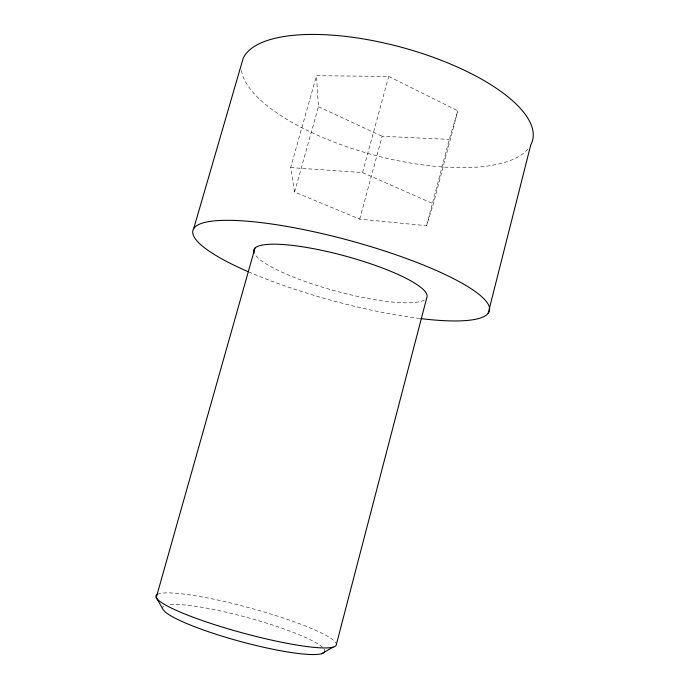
<?xml version="1.0" encoding="UTF-8"?>
<svg xmlns="http://www.w3.org/2000/svg" width="689" height="689" viewBox="0 0 689 689"><rect width="100%" height="100%" fill="white"/><g stroke="black" fill="none" stroke-linecap="round" stroke-linejoin="round"><path stroke-width="0.52" stroke-dasharray="3.44 2.58" d="M426.586 225.708L449.28 139.402L457.832 110.808L388.708 76.427L316.484 75.712L290.663 167.582L294.573 192.016L359.701 219.128L426.586 225.708L433.39 203.815L457.832 110.808M290.663 167.582L362.526 172.577L388.708 76.427M359.701 219.128L382.162 136.284L449.28 139.402M294.573 192.016L318.447 106.692L316.484 75.712M362.526 172.577L433.39 203.815M318.447 106.692L382.162 136.284M424.295 300.059A89.734 18.129 15.2 0 1 334.484 290.689A89.734 18.129 15.2 0 1 254.293 253.38M157.462 594.349A93.411 13.022 15.2 0 1 252.389 608.62A93.411 13.022 15.2 0 1 336.266 643.767M419.834 318.482A153.613 31.255 15.2 0 1 249.306 272.181M527.903 149.091A150.538 55.611 15.2 0 1 370.691 154.164A150.538 55.611 15.2 0 1 241.4 69.701M162.57 608.18A84.015 12.471 15.2 0 1 163.827 605.984M170.097 604.494A84.015 12.471 15.2 0 1 251.511 618.679A84.015 12.471 15.2 0 1 322.478 647.264M324.054 648.986A84.015 12.471 15.2 0 1 324.82 651.208"/><path stroke-width="1.03" d="M488.122 313.4L530.754 144.94A150.538 55.611 15.2 0 0 412.53 50.435A150.538 55.611 15.2 0 0 243.183 58.289L193.695 228.627M254.99 248.057L156.222 597.544L162.845 609.102A84.015 12.471 15.2 0 0 246.412 643.078A84.015 12.471 15.2 0 0 324.82 651.208M321.608 653.723L333.045 647.143M254.008 252.708A89.734 18.129 15.2 0 1 340.177 254.689A89.734 18.129 15.2 0 1 426.827 297.51L336.353 644.499A93.411 13.022 15.2 0 1 237.567 631.555A93.411 13.022 15.2 0 1 157.462 594.349M248.376 271.776A153.613 31.255 15.2 0 1 236.138 220.497A153.613 31.255 15.2 0 1 456.971 280.449A153.613 31.255 15.2 0 1 420.884 318.611"/></g></svg>
